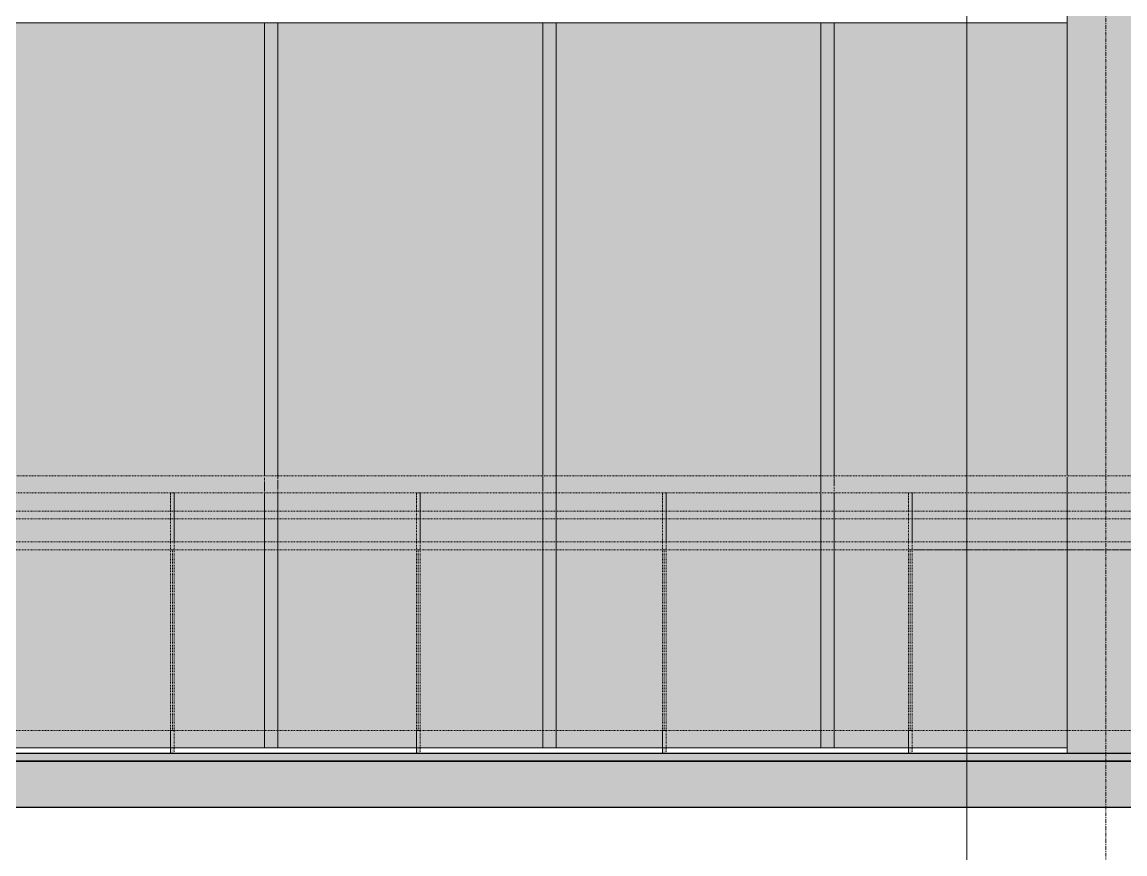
# Model space of a CAD drawing. Header units: inches. Extents: x -55396 to -733, y -290 to 853.
# Drawn here: x -23805.9 to -23662.4, y -12.1 to 96.1 of the extents above; entities that cross this region are included whole.
import ezdxf

# ---------------------------------------------------------------- set-up
doc = ezdxf.new("R2010")
doc.units = ezdxf.units.IN
doc.header["$MEASUREMENT"] = 0
for name, pattern in [('Dash 1_16_', [0.125, 0.0625, -0.0625]), ('Grid Line 1_2_', [0.875, 0.5, -0.125, 0.125, -0.125]), ('Grid Line 1_2__2_', [0.875, 0.5, -0.125, 0.125, -0.125])]:
    doc.linetypes.add(name, pattern=pattern)
for name, color, linetype, lineweight in [('A-FLOR', 192, 'Continuous', 9), ('A-FLOR-HRAL', 11, 'Continuous', 9), ('A-FLOR-LEVL', 51, 'Continuous', 9), ('A-GLAZ-CURT', 52, 'Continuous', 9), ('A-GLAZ-CWMG', 51, 'Continuous', 9), ('G-ANNO-SYMB', 111, 'Continuous', 9), ('S-BEAM', 12, 'Continuous', 9), ('S-GRID', 1, 'Continuous', 9)]:
    doc.layers.add(name, color=color, linetype=linetype, lineweight=lineweight)

# ---------------------------------------------------------------- blocks, each defined once
blk = doc.blocks.new('Locker Rooms and Restrooms_rvt-1-Section 13')
at = {"layer": 'A-FLOR-LEVL', "linetype": 'Grid Line 1_2__2_'}
blk.add_line((-26557.32, 0), (-21746.96, 0), dxfattribs=at)
blk = doc.blocks.new('Struct_Xcel_Sports Complex_rvt-1-Section 13')
at = {"layer": 'A-FLOR'}
blk.add_hatch(color=254, dxfattribs=at).paths.add_polyline_path([(-26273.39, -6), (-22066.14, -6), (-22066.14, 0), (-26273.39, 0), (-26273.39, -1.58)], flags=0)
at = {"layer": 'A-FLOR', "color": 130, "lineweight": 25}
for p, q in [((-22066.14, 0), (-26273.39, 0)), ((-26273.39, -6), (-22066.14, -6))]:
    blk.add_line(p, q, dxfattribs=at)
blk = doc.blocks.new('Railing - 2_ 8_-V97-Section 13')
at = {"layer": 'A-FLOR-HRAL', "linetype": 'Dash 1_16_', "transparency": 33554432}
blk.add_hatch(color=256, dxfattribs=at).paths.add_polyline_path([(-24186.75, 4), (-24170.32, 4), (-24170.32, 27.5), (-24202.32, 27.5), (-24202.32, 4), (-24202.07, 4)], flags=0)
at = {"layer": 'A-FLOR-HRAL', "linetype": 'Dash 1_16_'}
for p, q in [((-24202.32, 4), (-24202.32, 27.5)), ((-24202.32, 27.5), (-24202.07, 27.5)), ((-24202.07, 27.5), (-24202.32, 27.5)), ((-24202.32, 27.5), (-24202.32, 4)), ((-24202.07, 27.5), (-24170.57, 27.5)), ((-24170.57, 27.5), (-24202.07, 27.5)), ((-24170.57, 27.5), (-24170.32, 27.5)), ((-24170.32, 27.5), (-24170.57, 27.5)), ((-24170.32, 27.5), (-24170.32, 4)), ((-24170.32, 4), (-24170.32, 27.5)), ((-24202.07, 4), (-24202.32, 4)), ((-24202.32, 4), (-24202.07, 4)), ((-24170.57, 4), (-24202.07, 4)), ((-24202.07, 4), (-24170.57, 4)), ((-24170.32, 4), (-24170.57, 4)), ((-24170.57, 4), (-24170.32, 4))]:
    blk.add_line(p, q, dxfattribs=at)
blk = doc.blocks.new('Railing - 2_ x 1_2_-V101-Section 13')
at = {"layer": 'A-FLOR-HRAL', "linetype": 'Dash 1_16_', "transparency": 33554432}
blk.add_hatch(color=256, dxfattribs=at).paths.add_polyline_path([(-24074.57, 1), (-24074.07, 1), (-24074.07, 34.87), (-24074.57, 34.87), (-24074.57, 17.96)], flags=0)
at = {"layer": 'A-FLOR-HRAL', "linetype": 'Dash 1_16_'}
for p, q in [((-24074.57, 34.87), (-24074.57, 32.5)), ((-24074.07, 34.87), (-24074.57, 34.87)), ((-24074.57, 1), (-24074.57, 34.87)), ((-24074.57, 34.87), (-24074.07, 34.87)), ((-24074.07, 1), (-24074.07, 34.87)), ((-24074.07, 32.5), (-24074.07, 34.87)), ((-24074.57, 32.5), (-24074.57, 31.5)), ((-24074.07, 31.5), (-24074.07, 32.5)), ((-24074.57, 31.5), (-24074.57, 28.5)), ((-24074.07, 28.5), (-24074.07, 31.5)), ((-24074.57, 28.5), (-24074.57, 4)), ((-24074.07, 4), (-24074.07, 28.5)), ((-24074.57, 4), (-24074.57, 1)), ((-24074.07, 1), (-24074.07, 4))]:
    blk.add_line(p, q, dxfattribs=at)
blk = doc.blocks.new('Railing - 2_ 8_-V102-Section 13')
at = {"layer": 'A-FLOR-HRAL', "linetype": 'Dash 1_16_', "transparency": 33554432}
blk.add_hatch(color=256, dxfattribs=at).paths.add_polyline_path([(-23668.36, 4), (-23658.32, 4), (-23658.32, 27.5), (-23690.32, 27.5), (-23690.32, 4), (-23690.07, 4)], flags=0)
at = {"layer": 'A-FLOR-HRAL', "linetype": 'Dash 1_16_'}
for p, q in [((-23690.32, 4), (-23690.32, 27.5)), ((-23690.32, 27.5), (-23690.07, 27.5)), ((-23658.32, 27.5), (-23690.32, 27.5)), ((-23690.32, 27.5), (-23690.32, 4)), ((-23690.07, 27.5), (-23658.57, 27.5)), ((-23658.57, 27.5), (-23658.32, 27.5)), ((-23658.32, 27.5), (-23658.32, 4)), ((-23658.32, 4), (-23658.32, 27.5)), ((-23690.07, 4), (-23690.32, 4)), ((-23690.32, 4), (-23690.07, 4)), ((-23658.57, 4), (-23690.07, 4)), ((-23690.07, 4), (-23658.57, 4)), ((-23658.32, 4), (-23658.57, 4)), ((-23658.57, 4), (-23658.32, 4))]:
    blk.add_line(p, q, dxfattribs=at)
blk = doc.blocks.new('Railing - Railing-939582-Section 13')
at = {"layer": 'A-FLOR-HRAL', "linetype": 'Dash 1_16_', "transparency": 33554432}
for points in [[(-24103.31, 36), (-23233.26, 36), (-23233.26, 37.12), (-23280.95, 37.12), (-23314.13, 37.12), (-23793.5, 37.12), (-23849.79, 37.11), (-23863.85, 37.11), (-23888.64, 37.12), (-23964.01, 37.12), (-23982.9, 37.11), (-24022.97, 37.12), (-24243.39, 37.04), (-24243.39, 36), (-24105.29, 36)], [(-23237.15, 34.87), (-23233.26, 34.93), (-23233.26, 36), (-24243.39, 36), (-24243.39, 34.88), (-24195.39, 34.88), (-24163.47, 34.88), (-23690.19, 34.87), (-23238.7, 34.87)], [(-23737.48, 31.5), (-23233.26, 31.5), (-23233.26, 32.5), (-24243.39, 32.5), (-24243.39, 31.5), (-23746.12, 31.5)], [(-23737.48, 27.5), (-23233.26, 27.5), (-23233.26, 28.5), (-24243.39, 28.5), (-24243.39, 27.5), (-23754.07, 27.5)]]:
    blk.add_hatch(color=256, dxfattribs=at).paths.add_polyline_path(points, flags=0)
at = {"layer": 'A-FLOR-HRAL', "linetype": 'Dash 1_16_'}
for p, q in [((-23233.26, 37.12), (-24243.39, 37.12)), ((-24243.39, 34.87), (-23233.26, 34.87)), ((-23818.07, 32.5), (-23786.57, 32.5)), ((-23786.57, 32.5), (-23818.07, 32.5)), ((-23786.57, 32.5), (-23786.07, 32.5)), ((-23786.07, 32.5), (-23786.57, 32.5)), ((-23786.07, 32.5), (-23754.57, 32.5)), ((-23754.57, 32.5), (-23786.07, 32.5)), ((-23754.57, 32.5), (-23754.07, 32.5)), ((-23754.07, 32.5), (-23754.57, 32.5)), ((-23754.07, 32.5), (-23722.57, 32.5)), ((-23722.57, 32.5), (-23754.07, 32.5)), ((-23722.57, 32.5), (-23722.07, 32.5)), ((-23722.07, 32.5), (-23722.57, 32.5)), ((-23722.07, 32.5), (-23690.57, 32.5)), ((-23690.57, 32.5), (-23722.07, 32.5)), ((-23690.57, 32.5), (-23690.07, 32.5)), ((-23690.07, 32.5), (-23690.57, 32.5)), ((-23690.07, 32.5), (-23658.57, 32.5)), ((-23658.57, 32.5), (-23690.07, 32.5)), ((-23786.57, 31.5), (-23818.07, 31.5)), ((-23786.57, 31.5), (-23818.07, 31.5)), ((-23786.07, 31.5), (-23786.57, 31.5)), ((-23786.07, 31.5), (-23786.57, 31.5)), ((-23754.57, 31.5), (-23786.07, 31.5)), ((-23754.57, 31.5), (-23786.07, 31.5)), ((-23754.07, 31.5), (-23754.57, 31.5)), ((-23754.07, 31.5), (-23754.57, 31.5)), ((-23722.57, 31.5), (-23754.07, 31.5)), ((-23722.57, 31.5), (-23754.07, 31.5)), ((-23722.07, 31.5), (-23722.57, 31.5)), ((-23722.07, 31.5), (-23722.57, 31.5)), ((-23690.57, 31.5), (-23722.07, 31.5)), ((-23690.57, 31.5), (-23722.07, 31.5)), ((-23690.07, 31.5), (-23690.57, 31.5)), ((-23690.07, 31.5), (-23690.57, 31.5)), ((-23658.57, 31.5), (-23690.07, 31.5)), ((-23658.57, 31.5), (-23690.07, 31.5)), ((-23818.07, 28.5), (-23786.57, 28.5)), ((-23786.57, 28.5), (-23818.07, 28.5)), ((-23786.57, 27.5), (-23818.07, 27.5)), ((-23786.57, 27.5), (-23818.07, 27.5)), ((-23786.57, 28.5), (-23786.07, 28.5)), ((-23786.07, 28.5), (-23786.57, 28.5)), ((-23786.07, 27.5), (-23786.57, 27.5)), ((-23786.07, 27.5), (-23786.57, 27.5)), ((-23786.07, 28.5), (-23754.57, 28.5)), ((-23754.57, 28.5), (-23786.07, 28.5)), ((-23754.57, 27.5), (-23786.07, 27.5)), ((-23754.57, 27.5), (-23786.07, 27.5)), ((-23754.57, 28.5), (-23754.07, 28.5)), ((-23754.07, 28.5), (-23754.57, 28.5)), ((-23754.07, 27.5), (-23754.57, 27.5)), ((-23754.07, 27.5), (-23754.57, 27.5)), ((-23754.07, 28.5), (-23722.57, 28.5)), ((-23722.57, 28.5), (-23754.07, 28.5)), ((-23722.57, 27.5), (-23754.07, 27.5)), ((-23722.57, 27.5), (-23754.07, 27.5)), ((-23722.57, 28.5), (-23722.07, 28.5)), ((-23722.07, 28.5), (-23722.57, 28.5)), ((-23722.07, 27.5), (-23722.57, 27.5)), ((-23722.07, 27.5), (-23722.57, 27.5)), ((-23722.07, 28.5), (-23690.57, 28.5)), ((-23690.57, 28.5), (-23722.07, 28.5)), ((-23690.57, 27.5), (-23722.07, 27.5)), ((-23690.57, 27.5), (-23722.07, 27.5)), ((-23690.57, 28.5), (-23690.07, 28.5)), ((-23690.07, 28.5), (-23690.57, 28.5)), ((-23690.07, 27.5), (-23690.57, 27.5)), ((-23690.07, 27.5), (-23690.57, 27.5)), ((-23690.07, 28.5), (-23658.57, 28.5)), ((-23658.57, 28.5), (-23690.07, 28.5)), ((-23658.57, 27.5), (-23690.07, 27.5)), ((-23658.57, 27.5), (-23690.07, 27.5))]:
    blk.add_line(p, q, dxfattribs=at)
for name, p in [('Railing - 2_ x 1_2_-V101-Section 13', (288, 0)), ('Railing - 2_ x 1_2_-V101-Section 13', (320, 0)), ('Railing - 2_ x 1_2_-V101-Section 13', (352, 0)), ('Railing - 2_ x 1_2_-V101-Section 13', (384, 0)), ('Railing - 2_ 8_-V97-Section 13', (384, 0)), ('Railing - 2_ 8_-V97-Section 13', (416, 0)), ('Railing - 2_ 8_-V97-Section 13', (448, 0)), ('Railing - 2_ 8_-V97-Section 13', (480, 0)), ('Railing - 2_ 8_-V102-Section 13', (0, 0))]:
    blk.add_blockref(name, p)
blk = doc.blocks.new('columns and girder2 - one-V186-Section 13')
at = {"layer": 'S-BEAM'}
blk.add_hatch(color=256, dxfattribs=at).paths.add_polyline_path([(-23669.89, 1), (-23659.89, 1), (-23659.89, 294.37), (-23669.89, 294.37), (-23669.89, 4)], flags=0)
for p, q in [((-23669.89, 37.1), (-23669.89, 294.37)), ((-23669.89, 35.36), (-23669.89, 36.92)), ((-23669.89, 35.16), (-23669.89, 35.36)), ((-23669.89, 34.99), (-23669.89, 35.12)), ((-23669.89, 32.5), (-23669.89, 34.9)), ((-23669.89, 31.5), (-23669.89, 32.5)), ((-23669.89, 28.5), (-23669.89, 31.5)), ((-23669.89, 4), (-23669.89, 28.5)), ((-23669.89, 1), (-23669.89, 4))]:
    blk.add_line(p, q, dxfattribs=at)
blk = doc.blocks.new('System Panel - Interior Glazing-V210-Section 13')
at = {"layer": 'A-GLAZ-CURT'}
blk.add_hatch(color=256, dxfattribs=at).paths.add_polyline_path([(-23808.77, 1.75), (-23774.33, 1.75), (-23774.33, 96), (-23808.77, 96), (-23808.77, 4)], flags=0)
for p, q in [((-23774.33, 96), (-23808.77, 96)), ((-23808.77, 1.75), (-23786.57, 1.75)), ((-23786.57, 1.75), (-23786.07, 1.75)), ((-23786.07, 1.75), (-23774.33, 1.75))]:
    blk.add_line(p, q, dxfattribs=at)
blk = doc.blocks.new('System Panel - Interior Glazing-V211-Section 13')
at = {"layer": 'A-GLAZ-CURT'}
blk.add_hatch(color=256, dxfattribs=at).paths.add_polyline_path([(-23772.58, 1.75), (-23738.14, 1.75), (-23738.14, 96), (-23772.58, 96), (-23772.58, 4)], flags=0)
for p, q in [((-23738.14, 96), (-23772.58, 96)), ((-23772.58, 1.75), (-23754.57, 1.75)), ((-23754.57, 1.75), (-23754.07, 1.75)), ((-23754.07, 1.75), (-23738.14, 1.75))]:
    blk.add_line(p, q, dxfattribs=at)
blk = doc.blocks.new('System Panel - Interior Glazing-V212-Section 13')
at = {"layer": 'A-GLAZ-CURT'}
blk.add_hatch(color=256, dxfattribs=at).paths.add_polyline_path([(-23722.07, 1.75), (-23701.95, 1.75), (-23701.95, 96), (-23736.39, 96), (-23736.39, 1.75), (-23722.32, 1.75)], flags=0)
for p, q in [((-23701.95, 96), (-23736.39, 96)), ((-23736.39, 1.75), (-23722.57, 1.75)), ((-23722.57, 1.75), (-23722.07, 1.75)), ((-23722.07, 1.75), (-23701.95, 1.75))]:
    blk.add_line(p, q, dxfattribs=at)
blk = doc.blocks.new('System Panel - Interior Glazing-V213-Section 13')
at = {"layer": 'A-GLAZ-CURT'}
blk.add_hatch(color=256, dxfattribs=at).paths.add_polyline_path([(-23669.89, 1.75), (-23669.89, 96), (-23700.2, 96), (-23700.2, 1.75), (-23690.07, 1.75)], flags=0)
for p, q in [((-23669.89, 96), (-23700.2, 96)), ((-23700.2, 1.75), (-23690.57, 1.75)), ((-23690.57, 1.75), (-23690.07, 1.75)), ((-23690.07, 1.75), (-23669.89, 1.75))]:
    blk.add_line(p, q, dxfattribs=at)
blk = doc.blocks.new('Rectangular Mullion - Interior 1_75_ x 4_5_-V254-Section 13')
at = {"layer": 'A-GLAZ-CWMG'}
blk.add_hatch(color=256, dxfattribs=at).paths.add_polyline_path([(-23772.58, 1.75), (-23772.58, 96), (-23774.33, 96), (-23774.33, 1.75)], flags=0)
for p, q in [((-23774.33, 96), (-23772.58, 96)), ((-23774.33, 96), (-23774.33, 37.11)), ((-23772.58, 37.1), (-23772.58, 96)), ((-23774.33, 36.85), (-23774.33, 36.49)), ((-23774.33, 36.38), (-23774.33, 35.57)), ((-23772.58, 36.94), (-23772.58, 37.04)), ((-23772.58, 36.71), (-23772.58, 36.88)), ((-23772.58, 35.6), (-23772.58, 36.6)), ((-23774.33, 35.57), (-23774.33, 35.08)), ((-23774.33, 34.9), (-23774.33, 32.5)), ((-23772.58, 35.33), (-23772.58, 35.52)), ((-23772.58, 35.09), (-23772.58, 35.21)), ((-23772.58, 34.91), (-23772.58, 35.02)), ((-23772.58, 32.5), (-23772.58, 34.91)), ((-23774.33, 32.5), (-23774.33, 31.5)), ((-23772.58, 31.5), (-23772.58, 32.5)), ((-23774.33, 31.5), (-23774.33, 28.5)), ((-23772.58, 28.5), (-23772.58, 31.5)), ((-23774.33, 28.5), (-23774.33, 4)), ((-23772.58, 4), (-23772.58, 28.5)), ((-23774.33, 4), (-23774.33, 1.75)), ((-23772.58, 1.75), (-23772.58, 4)), ((-23772.58, 1.75), (-23774.33, 1.75))]:
    blk.add_line(p, q, dxfattribs=at)
blk = doc.blocks.new('Rectangular Mullion - Interior 1_75_ x 4_5_-V255-Section 13')
at = {"layer": 'A-GLAZ-CWMG'}
blk.add_hatch(color=256, dxfattribs=at).paths.add_polyline_path([(-23736.39, 1.75), (-23736.39, 96), (-23738.14, 96), (-23738.14, 1.75), (-23737.48, 1.75)], flags=0)
for p, q in [((-23738.14, 96), (-23736.39, 96)), ((-23738.14, 96), (-23738.14, 37.12)), ((-23736.39, 37.12), (-23736.39, 96)), ((-23738.14, 37.05), (-23738.14, 36.02)), ((-23738.14, 35.97), (-23738.14, 35.06)), ((-23736.39, 36.8), (-23736.39, 37.04)), ((-23736.39, 35.67), (-23736.39, 36.78)), ((-23738.14, 34.88), (-23738.14, 32.5)), ((-23736.39, 35.33), (-23736.39, 35.66)), ((-23736.39, 35.01), (-23736.39, 35.33)), ((-23736.39, 34.91), (-23736.39, 35.01)), ((-23736.39, 32.5), (-23736.39, 34.91)), ((-23738.14, 32.5), (-23738.14, 31.5)), ((-23736.39, 31.5), (-23736.39, 32.5)), ((-23738.14, 31.5), (-23738.14, 28.5)), ((-23736.39, 28.5), (-23736.39, 31.5)), ((-23738.14, 28.5), (-23738.14, 4)), ((-23736.39, 4), (-23736.39, 28.5)), ((-23738.14, 4), (-23738.14, 1.75)), ((-23736.39, 1.75), (-23736.39, 4)), ((-23736.39, 1.75), (-23738.14, 1.75))]:
    blk.add_line(p, q, dxfattribs=at)
blk = doc.blocks.new('Rectangular Mullion - Interior 1_75_ x 4_5_-V256-Section 13')
at = {"layer": 'A-GLAZ-CWMG'}
blk.add_hatch(color=256, dxfattribs=at).paths.add_polyline_path([(-23700.2, 1.75), (-23700.2, 96), (-23701.95, 96), (-23701.95, 1.75)], flags=0)
for p, q in [((-23701.95, 96), (-23700.2, 96)), ((-23701.95, 96), (-23701.95, 37.12)), ((-23700.2, 37.09), (-23700.2, 96)), ((-23701.95, 37.05), (-23701.95, 36.9)), ((-23701.95, 36.89), (-23701.95, 36.69)), ((-23701.95, 36.67), (-23701.95, 34.98)), ((-23700.2, 36.83), (-23700.2, 36.97)), ((-23700.2, 35.74), (-23700.2, 36.75)), ((-23701.95, 34.88), (-23701.95, 32.5)), ((-23700.2, 35.39), (-23700.2, 35.59)), ((-23700.2, 35.1), (-23700.2, 35.3)), ((-23700.2, 32.5), (-23700.2, 34.88)), ((-23701.95, 32.5), (-23701.95, 31.5)), ((-23700.2, 31.5), (-23700.2, 32.5)), ((-23701.95, 31.5), (-23701.95, 28.5)), ((-23700.2, 28.5), (-23700.2, 31.5)), ((-23701.95, 28.5), (-23701.95, 4)), ((-23700.2, 4), (-23700.2, 28.5)), ((-23701.95, 4), (-23701.95, 1.75)), ((-23700.2, 1.75), (-23700.2, 4)), ((-23700.2, 1.75), (-23701.95, 1.75))]:
    blk.add_line(p, q, dxfattribs=at)

msp = doc.modelspace()

# ---------------------------------------------------------------- hatches: boundary and pattern name
at = {"layer": 'A-FLOR'}
msp.add_hatch(color=256, dxfattribs=at).paths.add_polyline_path([(-23875.71, 0), (-23085.89, 0), (-23085.89, 1), (-24603.39, 1), (-24603.39, 0), (-23910.27, 0)], flags=0)

# ---------------------------------------------------------------- linework, layer by layer
at = {"layer": 'A-FLOR', "lineweight": 25}
for p, q in [((-23085.89, 1), (-26010.64, 1)), ((-26010.64, 0), (-23085.89, 0))]:
    msp.add_line(p, q, dxfattribs=at)
at = {"layer": 'A-FLOR-LEVL', "linetype": 'Grid Line 1_2_'}
msp.add_line((-26557.32, 0), (-21746.96, 0), dxfattribs=at)
at = {"layer": 'G-ANNO-SYMB'}
msp.add_line((-23682.96, 545.16), (-23682.96, -271.66), dxfattribs=at)
at = {"layer": 'S-GRID', "linetype": 'Grid Line 1_2_'}
msp.add_line((-23664.89, -273.16), (-23664.89, 489.49), dxfattribs=at)
msp.add_line((-23664.89, -273.16), (-23664.89, 489.49), dxfattribs=at)

# ---------------------------------------------------------------- block references
at = {"layer": 'A-FLOR-HRAL', "linetype": 'Dash 1_16_'}
msp.add_blockref('Railing - Railing-939582-Section 13', (0, 0), dxfattribs=at)
at = {"layer": 'A-GLAZ-CURT'}
for name in ['System Panel - Interior Glazing-V210-Section 13', 'System Panel - Interior Glazing-V211-Section 13', 'System Panel - Interior Glazing-V212-Section 13', 'System Panel - Interior Glazing-V213-Section 13']:
    msp.add_blockref(name, (0, 0), dxfattribs=at)
at = {"layer": 'A-GLAZ-CWMG'}
for name in ['Rectangular Mullion - Interior 1_75_ x 4_5_-V254-Section 13', 'Rectangular Mullion - Interior 1_75_ x 4_5_-V255-Section 13', 'Rectangular Mullion - Interior 1_75_ x 4_5_-V256-Section 13']:
    msp.add_blockref(name, (0, 0), dxfattribs=at)
at = {"layer": 'S-BEAM'}
msp.add_blockref('columns and girder2 - one-V186-Section 13', (0, 0), dxfattribs=at)

# ---------------------------------------------------------------- next in the draw order: block references
at = {"lineweight": 5}
msp.add_blockref('Locker Rooms and Restrooms_rvt-1-Section 13', (0, 0), dxfattribs=at)

# ---------------------------------------------------------------- next in the draw order: block references
msp.add_blockref('Struct_Xcel_Sports Complex_rvt-1-Section 13', (0, 0), dxfattribs=at)

doc.saveas('drawing.dxf')
